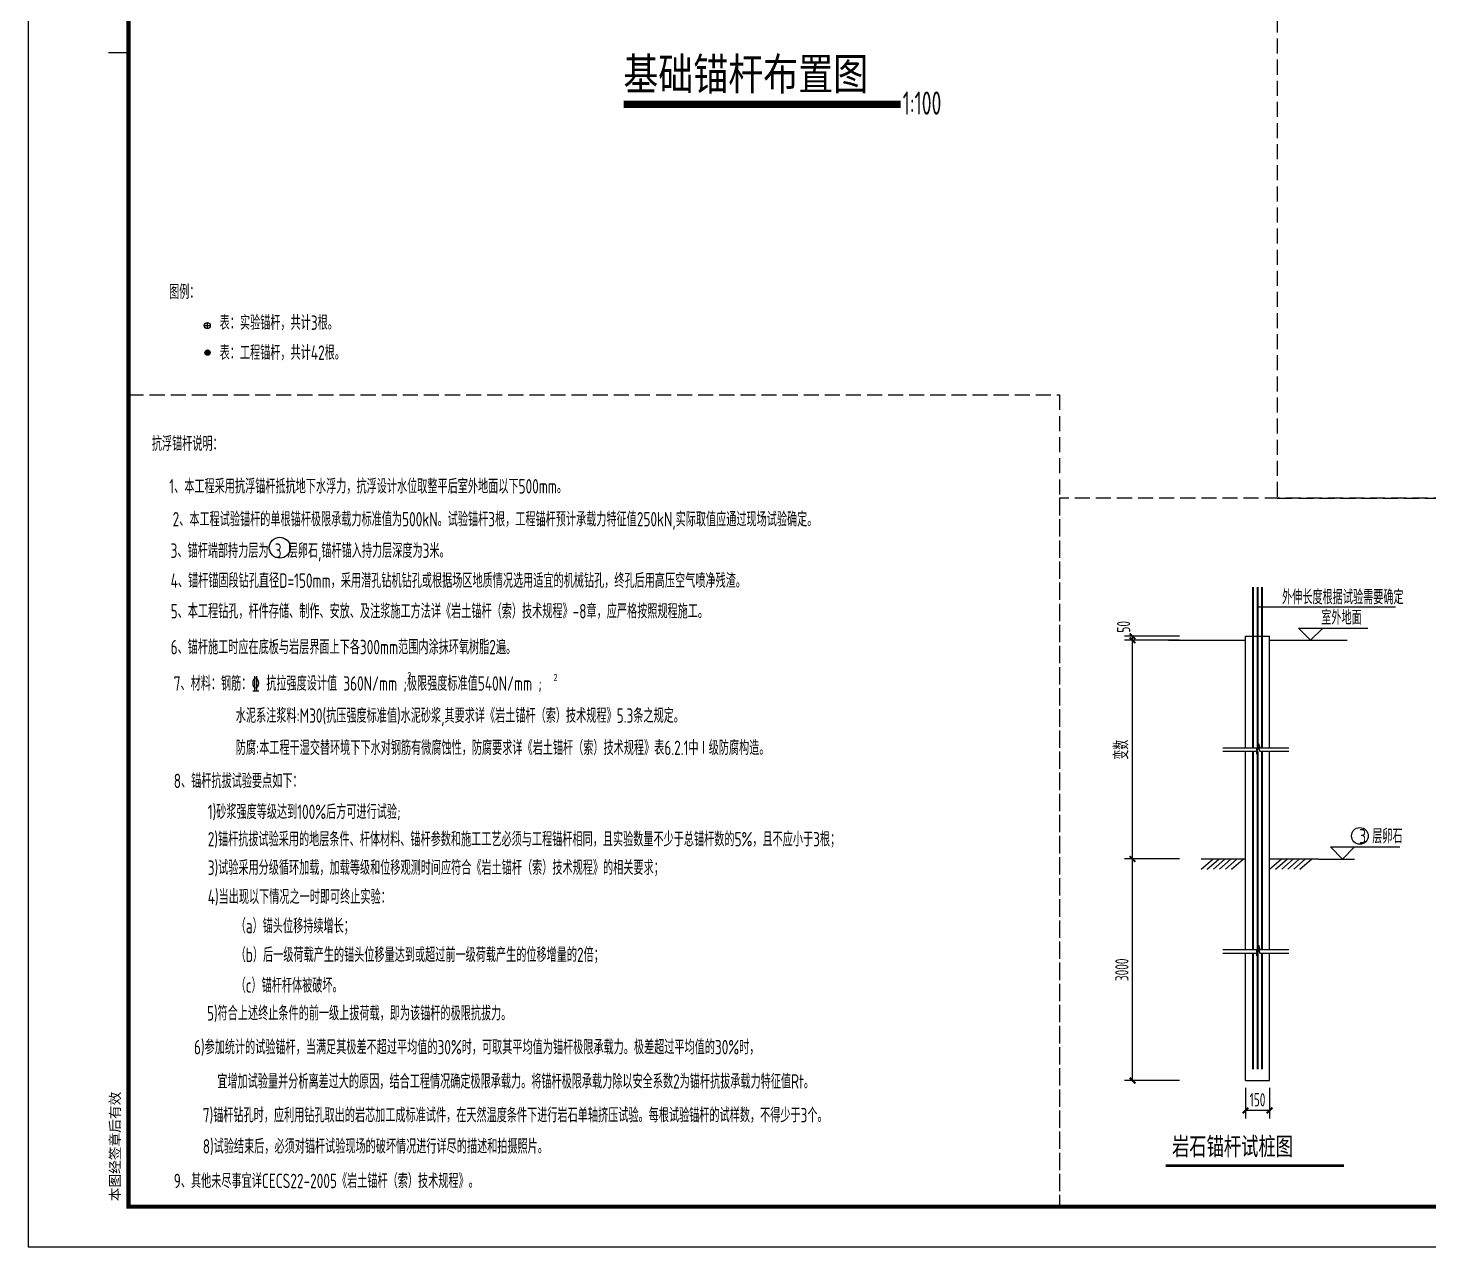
# Model space of a CAD drawing. Extents: x 899043 to 2598688, y -137197 to 211789.
# Drawn here: x 2288380 to 2323238, y 70135 to 100447 of the extents above; entities that cross this region are included whole.
import ezdxf
from ezdxf.enums import TextEntityAlignment as Align

# ---------------------------------------------------------------- set-up
doc = ezdxf.new("R2010")
doc.units = 0
doc.header["$LTSCALE"] = 1500
doc.header["$MEASUREMENT"] = 0
doc.linetypes.add('DASH', pattern=[0.35, 0.25, -0.1])
for name, color, linetype in [('00-tk', 151, 'Continuous'), ('DIM', 3, 'Continuous'), ('HATCH', 254, 'Continuous'), ('PUB_DIM', 3, 'Continuous'), ('PUB_TEXT', 7, 'Continuous'), ('TEXT', 7, 'Continuous'), ('WELD_TEXT', 7, 'Continuous'), ('剖面外形', 200, 'Continuous'), ('钢筋', 1, 'Continuous'), ('钢筋填充', 7, 'Continuous'), ('锚杆', 2, 'Continuous')]:
    doc.layers.add(name, color=color, linetype=linetype)
doc.styles.add('DS6HT', font='simhei.ttf', dxfattribs={"width": 0.8})
doc.styles.add('H330', font='Tssdeng.shx', dxfattribs={"width": 0.65, "height": 330, "bigfont": 'tssdchn.shx'})
doc.styles.add('H350', font='Tssdeng.shx', dxfattribs={"width": 0.65, "height": 360, "bigfont": 'tssdchn.shx'})
doc.styles.add('H450', font='Tssdeng.shx', dxfattribs={"width": 0.65, "height": 500, "bigfont": 'tssdchn.shx'})
doc.styles.add('TSSD_Dimension', font='Tssdeng.shx', dxfattribs={"width": 0.7, "bigfont": 'hztxt.shx'})
doc.styles.add('YG图名', font='simhei.ttf', dxfattribs={"width": 0.7, "height": 600})
doc.styles.add('仿宋体', font='', dxfattribs={"width": 0.8})
doc.styles.get('仿宋体').set_extended_font_data('SimSun')
doc.dimstyles.new('H50', dxfattribs={"dimscale": 100, "dimtxt": 3.3, "dimasz": 0.01, "dimexe": 2, "dimexo": 0, "dimgap": 1, "dimtad": 1, "dimdec": 0, "dimlfac": 0.5, "dimrnd": 1, "dimzin": 0, "dimdsep": 46, "dimtxsty": 'H330', "dimblk1": 'YGDIM', "dimblk2": 'YGDIM', "dimsah": 1, "dimcen": -2, "dimdle": 1, "dimclrt": 7, "dimazin": 0, "dimtfac": 1, "dimtdec": 0, "dimtix": 1, "dimtmove": 2, "dimatfit": 3, "dimldrblk": 'YGDIM', "dimfxl": 0, "dimtvp": 1, "dimtolj": 1, "dimtzin": 0, "dimarcsym": 0})

# ---------------------------------------------------------------- blocks, each defined once
blk = doc.blocks.new('YGDIM')
at = {"color": 0, "linetype": 'ByBlock', "const_width": 50}
blk.add_lwpolyline([(-70, -70), (70, 70)], dxfattribs=at)
blk = doc.blocks.new('*D1825')
at = {"layer": 'Defpoints', "color": 0}
for p in [(2318672, 74089), (2319272, 74089), (2318672, 73530)]:
    blk.add_point(p, dxfattribs=at)
at = {"layer": 'DIM', "color": 0, "lineweight": -2}
for p, q in [((2318672, 74089), (2318672, 73330)), ((2319272, 74089), (2319272, 73330)), ((2318671, 73530), (2318670, 73530)), ((2319272, 73530), (2318672, 73530)), ((2319273, 73530), (2319274, 73530))]:
    blk.add_line(p, q, dxfattribs=at)
blk.add_blockref('YGDIM', (2318672, 73530), dxfattribs=at)
at = {"layer": 'DIM', "color": 0, "lineweight": -2, "rotation": 180}
blk.add_blockref('YGDIM', (2319272, 73530), dxfattribs=at)
at = {"layer": 'DIM', "color": 7, "insert": (2318972, 73795), "char_height": 330, "attachment_point": 5, "style": 'H330'}
blk.add_mtext('\\A1;150', dxfattribs=at)
blk = doc.blocks.new('*D1826')
at = {"layer": 'Defpoints', "color": 0}
for p in [(2315862, 79783), (2317033, 79783), (2317033, 74272)]:
    blk.add_point(p, dxfattribs=at)
at = {"layer": 'DIM', "color": 0, "lineweight": -2}
for p, q in [((2317033, 79783), (2315662, 79783)), ((2315862, 74273), (2315862, 79782)), ((2317033, 74272), (2315662, 74272))]:
    blk.add_line(p, q, dxfattribs=at)
for p, rotation in [((2315862, 79783), 90), ((2315862, 74272), 270)]:
    blk.add_blockref('YGDIM', p, dxfattribs=dict(at, rotation=rotation))
at = {"layer": 'DIM', "color": 7, "insert": (2315597, 77027), "char_height": 330, "attachment_point": 5, "rotation": 90, "style": 'H330'}
blk.add_mtext('\\A1;3000', dxfattribs=at)
blk = doc.blocks.new('*D1827')
at = {"layer": 'Defpoints', "color": 0}
for p in [(2315862, 85221), (2317033, 85221), (2317033, 79783)]:
    blk.add_point(p, dxfattribs=at)
at = {"layer": 'DIM', "color": 0, "lineweight": -2}
for p, q in [((2317033, 85221), (2315662, 85221)), ((2315862, 79784), (2315862, 85220)), ((2317033, 79783), (2315662, 79783))]:
    blk.add_line(p, q, dxfattribs=at)
for p, rotation in [((2315862, 85221), 90), ((2315862, 79783), 270)]:
    blk.add_blockref('YGDIM', p, dxfattribs=dict(at, rotation=rotation))
at = {"layer": 'DIM', "color": 7, "insert": (2315582, 82502), "char_height": 360, "attachment_point": 5, "rotation": 90, "style": 'H350'}
blk.add_mtext('\\A1;变数', dxfattribs=at)
blk = doc.blocks.new('*D1828')
at = {"layer": 'Defpoints', "color": 0}
for p in [(2315862, 85321), (2317033, 85321), (2317033, 85221)]:
    blk.add_point(p, dxfattribs=at)
at = {"layer": 'DIM', "color": 0, "lineweight": -2}
for p, q in [((2317033, 85321), (2315662, 85321)), ((2317033, 85221), (2315662, 85221)), ((2315862, 85322), (2315862, 85323)), ((2315862, 85221), (2315862, 85321)), ((2315862, 85220), (2315862, 85219))]:
    blk.add_line(p, q, dxfattribs=at)
for p, rotation in [((2315862, 85321), 270), ((2315862, 85221), 90)]:
    blk.add_blockref('YGDIM', p, dxfattribs=dict(at, rotation=rotation))
at = {"layer": 'DIM', "color": 7, "insert": (2315640, 85557), "char_height": 330, "attachment_point": 5, "rotation": 90, "style": 'H330'}
blk.add_mtext('\\A1;50', dxfattribs=at)
blk = doc.blocks.new('A$C67844AE1')
at = {"layer": '00-tk'}
for p, q in [((0, 89100), (0, 0)), ((3750, 87600), (3750, 1500)), ((3750, 1500), (124650, 1500)), ((0, 0), (126150, 0))]:
    blk.add_line(p, q, dxfattribs=at)
at = {"layer": '00-tk', "const_width": 150}
blk.add_lwpolyline([(3750, 87600), (124650, 87600), (124650, 1500), (3750, 1500)], close=True, dxfattribs=at)
at = {"layer": '00-tk', "const_width": 52.5}
blk.add_lwpolyline([(3750, 44550), (3000, 44550)], dxfattribs=at)
at = {"layer": '00-tk', "style": 'DS6HT'}
blk.add_text('本图经签章后有效', height=375, rotation=90, dxfattribs=at).set_placement((3434, 1702))

msp = doc.modelspace()

# ---------------------------------------------------------------- hatches: boundary and pattern name
at = {"layer": '锚杆'}
h = msp.add_hatch(dxfattribs=at)
h.set_pattern_fill('ANSI37', color=6, scale=100)
h.set_pattern_definition([(45, (-2193572.11, 1743693.917), (-8.838834765, 8.838834765), []), (135, (-2193572.11, 1743693.917), (-8.838834765, -8.838834765), [])])
h.paths.add_polyline_path([(2292911.7, 92375.6), (2292846.7, 92375.6), (2292846.7, 92310.6, 0.4142136)])
h.paths.add_polyline_path([(2292846.7, 92375.6), (2292781.7, 92375.6, 0.4142136), (2292846.7, 92310.6)])
h.paths.add_polyline_path([(2292846.7, 92440.6, 0.4142136), (2292781.7, 92375.6), (2292846.7, 92375.6)])
h.paths.add_polyline_path([(2292846.7, 92440.6), (2292846.7, 92375.6), (2292911.7, 92375.6, 0.4142136)])

# ---------------------------------------------------------------- linework, layer by layer
at = {"color": 3}
for p, q in [((2319993.2, 85521.1), (2321714.7, 85521.1)), ((2319993.2, 85521.1), (2320293.2, 85221.1)), ((2320293.2, 85221.1), (2320593.2, 85521.1)), ((2320787.6, 80082.5), (2322509, 80082.5)), ((2320787.6, 80082.5), (2321087.6, 79782.5)), ((2321087.6, 79782.5), (2321387.6, 80082.5))]:
    msp.add_line(p, q, dxfattribs=at)
for points in [[(2318104.8, 82550.4), (2318941.4, 82550.4), (2318956.6, 82478.4), (2318995.6, 82653.6), (2319027.6, 82550.4), (2319748, 82550.4)], [(2318104.8, 82461.2), (2318941.4, 82461.2), (2318956.6, 82389.2), (2318995.6, 82564.4), (2319027.6, 82461.2), (2319748, 82461.2)], [(2318104.8, 77533.9), (2318941.4, 77533.9), (2318956.6, 77461.9), (2318995.6, 77637.1), (2319027.6, 77533.9), (2319748, 77533.9)], [(2318104.8, 77444.7), (2318941.4, 77444.7), (2318956.6, 77372.7), (2318995.6, 77547.9), (2319027.6, 77444.7), (2319748, 77444.7)]]:
    msp.add_lwpolyline(points)
at = {"layer": 'DIM', "color": 20}
for p, q in [((2318671.7, 85221.1), (2318671.7, 85321.1)), ((2318671.7, 85321.1), (2319271.7, 85321.1))]:
    msp.add_line(p, q, dxfattribs=at)
at = {"layer": 'HATCH', "color": 8, "linetype": 'DASH'}
for p, q in [((2290880.3, 91323.7), (2314047.7, 91323.7)), ((2290880.3, 91323.7), (2290880.3, 71135.3)), ((2314047.7, 91323.7), (2314047.7, 71135.3)), ((2314047.7, 88755.2), (2314047.7, 71135.3)), ((2358375, 88755.2), (2314047.7, 88755.2)), ((2314047.7, 71135.3), (2290880.3, 71135.3)), ((2314047.7, 71135.3), (2358375, 71135.3))]:
    msp.add_line(p, q, dxfattribs=at)
msp.add_lwpolyline([(2319462.6, 128535.3), (2319462.6, 88755.2), (2365480.3, 88755.2)], dxfattribs=at)
at = {"layer": 'PUB_DIM'}
for p, q in [((2317572.1, 79529.1), (2317857.9, 79782.5)), ((2317722.8, 79529.1), (2318008.6, 79782.5)), ((2317873.5, 79529.1), (2318159.3, 79782.5)), ((2318024.2, 79529.1), (2318310, 79782.5)), ((2318174.9, 79529.1), (2318460.7, 79782.5)), ((2318325.6, 79529.1), (2318611.4, 79782.5)), ((2319271.7, 79529.1), (2319557.5, 79782.5)), ((2319422.4, 79529.1), (2319708.2, 79782.5)), ((2319573.1, 79529.1), (2319858.9, 79782.5)), ((2319723.8, 79529.1), (2320009.6, 79782.5)), ((2319874.5, 79529.1), (2320160.3, 79782.5)), ((2320025.2, 79529.1), (2320311, 79782.5))]:
    msp.add_line(p, q, dxfattribs=at)
at = {"layer": 'TEXT'}
msp.add_line((2318971.7, 86052.5), (2322406.9, 86052.5), dxfattribs=at)
for points, const_width in [([(2303200.2, 98550.8), (2310092.6, 98550.8)], 180), ([(2316683.3, 72157.8), (2321124.6, 72157.8)], 60)]:
    msp.add_lwpolyline(points, dxfattribs=dict(at, const_width=const_width))
at = {"layer": 'TEXT', "color": 6, "linetype": 'Continuous'}
msp.add_circle((2294644.5, 87523.9), 260.2, dxfattribs=at)
at = {"layer": 'TEXT'}
msp.add_circle((2321518.5, 80356.8), 207.7, dxfattribs=at)
at = {"layer": '剖面外形'}
for p, q in [((2316756.2, 85221.1), (2318671.7, 85221.1)), ((2319271.7, 85221.1), (2321201.4, 85221.1))]:
    msp.add_line(p, q, dxfattribs=at)
at = {"layer": '钢筋', "color": 2, "const_width": 50}
for points in [[(2318860.6, 82550.4), (2318860.6, 86550.5)], [(2318971.7, 82546.3), (2318971.7, 86550.5)], [(2319082.8, 82550.4), (2319082.8, 86550.5)], [(2318860.6, 77533.9), (2318860.6, 82461.2)], [(2318971.7, 74551.6), (2318971.7, 82457)], [(2319082.8, 77533.9), (2319082.8, 82461.2)], [(2318860.6, 74551.6), (2318860.6, 77444.7)], [(2319082.8, 74551.6), (2319082.8, 77444.7)]]:
    msp.add_lwpolyline(points, dxfattribs=at)
at = {"layer": '钢筋填充'}
msp.add_line((2320492, 79782.5), (2321387.1, 79782.5), dxfattribs=at)
at = {"layer": '锚杆', "color": 20}
for p, q in [((2292839.6, 93122.9), (2292839.6, 92972.9)), ((2292764.6, 93047.9), (2292914.6, 93047.9))]:
    msp.add_line(p, q, dxfattribs=at)
at = {"layer": '锚杆', "color": 6}
for p, q in [((2292911.7, 92375.6), (2292781.7, 92375.6)), ((2292846.7, 92440.6), (2292846.7, 92310.6))]:
    msp.add_line(p, q, dxfattribs=at)
at = {"layer": '锚杆'}
for p, q in [((2318671.7, 82554.6), (2318671.7, 85221.1)), ((2319271.7, 82554.6), (2319271.7, 85321.1)), ((2318671.7, 77533.9), (2318671.7, 82465.4)), ((2319271.7, 77533.9), (2319271.7, 82465.4)), ((2318671.7, 79782.5), (2317569.9, 79782.5)), ((2320492, 79782.5), (2319271.7, 79782.5)), ((2318671.7, 74272.1), (2318671.7, 77444.7)), ((2319271.7, 74272.1), (2319271.7, 77444.7)), ((2318671.7, 74272.1), (2319271.7, 74272.1))]:
    msp.add_line(p, q, dxfattribs=at)
at = {"layer": '锚杆', "color": 20}
msp.add_circle((2292839.6, 93047.9), 75, dxfattribs=at)
at = {"layer": '锚杆', "color": 6}
msp.add_circle((2292846.7, 92375.6), 65, dxfattribs=at)

# ---------------------------------------------------------------- block references
at = {"layer": 'WELD_TEXT', "linetype": 'ByBlock', "xscale": 0.6666666666278616, "yscale": 0.6666666666715173, "zscale": 0.6666666666666666}
msp.add_blockref('A$C67844AE1', (2288380.3, 70135.3), dxfattribs=at)

# ---------------------------------------------------------------- texts
at = {"layer": 'DIM', "style": 'H450', "width": 0.65}
msp.add_text('1:100', height=576, dxfattribs=at).set_placement((2310142.9, 98120), align=Align.BOTTOM_LEFT)
at = {"layer": 'PUB_TEXT', "style": '仿宋体', "width": 0.8}
msp.add_text('基础锚杆布置图', height=797.47, dxfattribs=at).set_placement((2303192.4, 98906.9))
at = {"layer": 'TEXT', "width": 0.7}
for s, height, style, p in [('图例：', 360, 'TSSD_Dimension', (2291889.6, 93704.1)), ('表：实验锚杆，共计3根。', 360, 'TSSD_Dimension', (2293149, 92940.3)), ('表：工程锚杆，共计42根。', 360, 'TSSD_Dimension', (2293149, 92195)), ('抗浮锚杆说明：', 360, 'TSSD_Dimension', (2291460.8, 89930.8)), ('外伸长度根据试验需要确定', 360, 'TSSD_Dimension', (2319583.1, 86115.3)), ('室外地面', 360, 'TSSD_Dimension', (2320556.1, 85608.9)), (' 3 层卵石', 360, 'TSSD_Dimension', (2321350.5, 80170.3)), ('岩石锚杆试桩图', 450, 'YG图名', (2316845.4, 72413.7))]:
    msp.add_text(s, height=height, dxfattribs=dict(at, style=style)).set_placement(p)
at = {"layer": 'TEXT', "color": 6, "linetype": 'Continuous', "style": 'TSSD_Dimension', "width": 0.7}
for s, p in [('1、本工程采用抗浮锚杆抵抗地下水浮力，抗浮设计水位取整平后室外地面以下500mm。', (2291896.7, 88871)), ('2、本工程试验锚杆的单根锚杆极限承载力标准值为500kN。试验锚杆3根，工程锚杆预计承载力特征值250kN,实际取值应通过现场试验确定。', (2291978.6, 88051.5)), ('3、锚杆端部持力层为 3 层卵石,锚杆锚入持力层深度为3米。', (2291928.7, 87269.6))]:
    msp.add_text(s, height=360, dxfattribs=at).set_placement(p)
at = {"layer": 'TEXT', "color": 3, "linetype": 'Continuous', "style": 'TSSD_Dimension', "width": 0.7}
for s, height, p in [('4、锚杆锚固段钻孔直径D=150mm，采用潜孔钻机钻孔或根据场区地质情况选用适宜的机械钻孔，终孔后用高压空气喷净残渣。', 360, (2291928.7, 86525.3)), ('5、本工程钻孔，杆件存储、制作、安放、及注浆施工方法详《岩土锚杆（索）技术规程》-8章，应严格按照规程施工。', 360, (2291928.7, 85764.5)), ('6、锚杆施工时应在底板与岩层界面上下各300mm范围内涂抹环氧树脂2遍。', 360, (2291928.7, 84872.8)), ('7、材料：钢筋：\x84 抗拉强度设计值 360N/mm ;极限强度标准值540N/mm ;', 360, (2292006.5, 83968.1)), ('2', 180, (2297818.6, 84249.9)), ('2', 180, (2301455, 84206.2)), ('水泥系注浆料:M30(抗压强度标准值)水泥砂浆,其要求详《岩土锚杆（索）技术规程》5.3条之规定。', 360, (2293549.6, 83168.1)), ('防腐:本工程干湿交替环境下下水对钢筋有微腐蚀性，防腐要求详《岩土锚杆（索）技术规程》表6.2.1中Ⅰ级防腐构造。', 360, (2293549.6, 82368.1)), ('8、锚杆抗拔试验要点如下：', 360, (2292006.5, 81544.9)), ('1)砂浆强度等级达到100%%%后方可进行试验;', 360, (2292852.5, 80776.3)), ('2)锚杆抗拔试验采用的地层条件、杆体材料、锚杆参数和施工工艺必须与工程锚杆相同，且实验数量不少于总锚杆数的5%%%，且不应小于3根；', 360, (2292852.5, 80095.1)), ('3)试验采用分级循环加载，加载等级和位移观测时间应符合《岩土锚杆（索）技术规程》的相关要求；', 360, (2292852.5, 79387.4)), ('4)当出现以下情况之一时即可终止实验：', 360, (2292852.5, 78662)), ('（a）锚头位移持续增长；', 360, (2293546.9, 77936.6)), ('（b）后一级荷载产生的锚头位移量达到或超过前一级荷载产生的位移增量的2倍；', 360, (2293546.9, 77220.2)), ('（c）锚杆杆体被破坏。', 360, (2293546.9, 76459)), ('5)符合上述终止条件的前一级上拔荷载，即为该锚杆的极限抗拔力。', 360, (2292832.7, 75766.4)), ('  6)参加统计的试验锚杆，当满足其极差不超过平均值的30%%%时，可取其平均值为锚杆极限承载力。极差超过平均值的30%%%时，', 360, (2292203.2, 74924.1)), ('宜增加试验量并分析离差过大的原因，结合工程情况确定极限承载力。将锚杆极限承载力除以安全系数2为锚杆抗拔承载力特征值Rt。', 360, (2293089.5, 74072.4)), ('7)锚杆钻孔时，应利用钻孔取出的岩芯加工成标准试件，在天然温度条件下进行岩石单轴挤压试验。每根试验锚杆的试样数，不得少于3个。', 360, (2292728.9, 73233.1)), ('8)试验结束后，必须对锚杆试验现场的破坏情况进行详尽的描述和拍摄照片。', 360, (2292728.9, 72456.7)), ('9、其他未尽事宜详CECS22-2005《岩土锚杆（索）技术规程》。', 360, (2292006.5, 71597.1))]:
    msp.add_text(s, height=height, dxfattribs=at).set_placement(p)

# ---------------------------------------------------------------- dimensions: what is measured, and where the dimension line sits
at = {"layer": 'DIM', "color": 20}
dim = msp.add_linear_dim(base=(2315862.1, 85321.1), p1=(2317033.4, 85221.1), p2=(2317033.4, 85321.1), angle=90, dimstyle='H50', dxfattribs=at)
dim.commit()
dim.dimension.update_dxf_attribs({"geometry": '*D1828', "text_midpoint": (2315639.7, 85557.3), "dimtype": 160})
at = {"layer": 'DIM'}
dim = msp.add_linear_dim(base=(2315862.1, 85221.1), p1=(2317033.4, 79782.5), p2=(2317033.4, 85221.1), angle=90, text='变数', dimstyle='H50', override={"dimtxsty": 'H350'}, dxfattribs=at)
dim.commit()
dim.dimension.update_dxf_attribs({"geometry": '*D1827', "text_midpoint": (2315582.1, 82501.8)})
dim = msp.add_linear_dim(base=(2315862.1, 79782.5), p1=(2317033.4, 74272.1), p2=(2317033.4, 79782.5), angle=90, text='3000', dimstyle='H50', dxfattribs=at)
dim.commit()
dim.dimension.update_dxf_attribs({"geometry": '*D1826', "text_midpoint": (2315597.1, 77027.3)})
dim = msp.add_linear_dim(base=(2318671.7, 73530), p1=(2319271.7, 74088.5), p2=(2318671.7, 74088.5), text='150', dimstyle='H50', dxfattribs=at)
dim.commit()
dim.dimension.update_dxf_attribs({"geometry": '*D1825', "text_midpoint": (2318971.7, 73795)})

doc.saveas('drawing.dxf')
